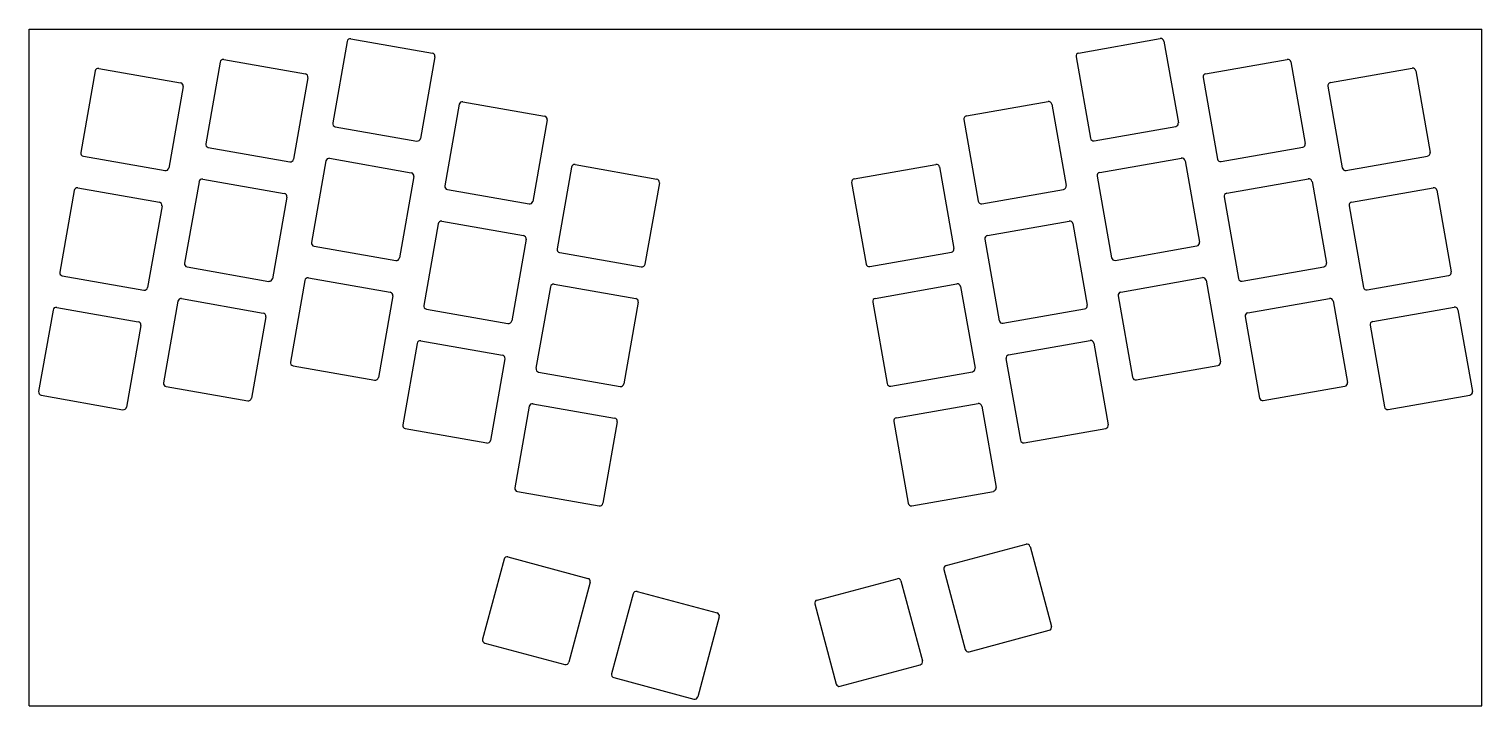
# Model space of a CAD drawing. Header units: millimetres. Extents: x 9 to 237, y -112 to -6.
import ezdxf

# ---------------------------------------------------------------- set-up
doc = ezdxf.new("R2010")
doc.units = ezdxf.units.MM

msp = doc.modelspace()

# ---------------------------------------------------------------- linework, layer by layer
for p, q in [((8.98, -6.22), (236.89, -6.22)), ((8.98, -112.47), (8.98, -6.22)), ((236.89, -112.47), (236.89, -6.22)), ((58.86, -8.16), (56.61, -20.96)), ((59.44, -7.75), (72.25, -10.01)), ((173.63, -9.98), (186.43, -7.72)), ((187.01, -8.12), (189.27, -20.93)), ((39.52, -11.01), (52.33, -13.27)), ((72.65, -10.59), (70.39, -23.39)), ((173.22, -10.56), (175.48, -23.36)), ((193.55, -13.23), (206.35, -10.98)), ((206.93, -11.38), (209.18, -24.19)), ((19.36, -12.8), (17.1, -25.6)), ((19.94, -12.39), (32.74, -14.65)), ((38.94, -11.42), (36.69, -24.22)), ((213.13, -14.62), (225.94, -12.36)), ((226.51, -12.77), (228.77, -25.57)), ((33.14, -15.23), (30.89, -28.03)), ((52.73, -13.85), (50.47, -26.65)), ((193.14, -13.81), (195.4, -26.62)), ((212.73, -15.2), (214.98, -28)), ((76.47, -18.03), (74.21, -30.83)), ((77.05, -17.63), (89.85, -19.88)), ((156.02, -19.85), (168.83, -17.59)), ((169.41, -18), (171.66, -30.8)), ((90.25, -20.46), (88, -33.27)), ((155.62, -20.43), (157.88, -33.23)), ((57.01, -21.54), (69.81, -23.8)), ((176.06, -23.76), (188.86, -21.51)), ((37.09, -24.8), (49.9, -27.05)), ((195.98, -27.02), (208.78, -24.76)), ((17.51, -26.18), (30.31, -28.44)), ((55.56, -26.92), (53.3, -39.72)), ((56.13, -26.51), (68.94, -28.77)), ((176.94, -28.74), (189.74, -26.48)), ((190.32, -26.89), (192.57, -39.69)), ((215.56, -28.4), (228.37, -26.15)), ((69.34, -29.35), (67.09, -42.15)), ((94.07, -27.91), (91.81, -40.71)), ((94.65, -27.5), (107.45, -29.76)), ((138.42, -29.72), (151.22, -27.47)), ((151.8, -27.87), (154.06, -40.68)), ((176.53, -29.32), (178.79, -42.12)), ((16.05, -31.56), (13.79, -44.36)), ((16.63, -31.15), (29.43, -33.41)), ((35.64, -30.18), (33.38, -42.98)), ((36.22, -29.77), (49.02, -32.03)), ((74.61, -31.41), (87.42, -33.67)), ((107.86, -30.34), (105.6, -43.14)), ((138.02, -30.3), (140.27, -43.11)), ((158.46, -33.64), (171.26, -31.38)), ((196.85, -32), (209.66, -29.74)), ((210.24, -30.14), (212.49, -42.95)), ((216.44, -33.38), (229.24, -31.12)), ((229.82, -31.53), (232.08, -44.33)), ((29.84, -33.99), (27.58, -46.79)), ((49.42, -32.61), (47.17, -45.41)), ((196.45, -32.57), (198.71, -45.38)), ((216.04, -33.96), (218.29, -46.76)), ((73.74, -36.39), (86.54, -38.64)), ((159.33, -38.61), (172.13, -36.35)), ((73.16, -36.79), (70.9, -49.59)), ((172.71, -36.76), (174.97, -49.56)), ((53.7, -40.3), (66.51, -42.56)), ((86.95, -39.22), (84.69, -52.03)), ((158.93, -39.19), (161.18, -51.99)), ((179.37, -42.52), (192.17, -40.27)), ((92.22, -41.29), (105.02, -43.55)), ((140.85, -43.51), (153.66, -41.25)), ((14.2, -44.94), (27, -47.2)), ((33.79, -43.56), (46.59, -45.82)), ((52.83, -45.27), (65.63, -47.53)), ((180.24, -47.5), (193.05, -45.24)), ((199.28, -45.78), (212.09, -43.53)), ((218.87, -47.16), (231.67, -44.91)), ((52.25, -45.68), (49.99, -58.48)), ((90.76, -46.67), (88.5, -59.47)), ((91.34, -46.26), (104.14, -48.52)), ((141.73, -48.49), (154.53, -46.23)), ((155.11, -46.63), (157.37, -59.44)), ((193.62, -45.65), (195.88, -58.45)), ((13.32, -49.91), (26.12, -52.17)), ((32.33, -48.94), (30.07, -61.74)), ((32.91, -48.53), (45.71, -50.79)), ((66.03, -48.11), (63.78, -60.91)), ((104.55, -49.1), (102.29, -61.9)), ((141.32, -49.06), (143.58, -61.87)), ((179.84, -48.08), (182.09, -60.88)), ((200.16, -50.76), (212.96, -48.5)), ((213.54, -48.9), (215.8, -61.71)), ((219.75, -52.14), (232.55, -49.88)), ((12.74, -50.32), (10.48, -63.12)), ((46.12, -51.37), (43.86, -64.17)), ((71.31, -50.17), (84.11, -52.43)), ((161.76, -52.4), (174.57, -50.14)), ((199.76, -51.34), (202.01, -64.14)), ((233.13, -50.29), (235.39, -63.09)), ((26.53, -52.75), (24.27, -65.55)), ((219.34, -52.72), (221.6, -65.52)), ((69.85, -55.55), (67.59, -68.36)), ((70.43, -55.15), (83.23, -57.4)), ((162.64, -57.37), (175.44, -55.11)), ((176.02, -55.52), (178.28, -68.32)), ((50.4, -59.06), (63.2, -61.32)), ((83.64, -57.98), (81.38, -70.79)), ((162.23, -57.95), (164.49, -70.75)), ((182.67, -61.28), (195.48, -59.03)), ((88.91, -60.05), (101.71, -62.31)), ((144.16, -62.27), (156.96, -60.02)), ((10.89, -63.7), (23.69, -65.96)), ((30.48, -62.32), (43.28, -64.58)), ((202.59, -64.54), (215.4, -62.29)), ((222.18, -65.93), (234.98, -63.67)), ((87.45, -65.43), (85.2, -78.23)), ((88.03, -65.02), (100.83, -67.28)), ((145.04, -67.25), (157.84, -64.99)), ((158.42, -65.39), (160.68, -78.2)), ((101.24, -67.86), (98.98, -80.66)), ((144.63, -67.83), (146.89, -80.63)), ((68, -68.93), (80.8, -71.19)), ((165.07, -71.16), (177.87, -68.9)), ((85.6, -78.81), (98.4, -81.07)), ((147.47, -81.03), (160.27, -78.78)), ((152.83, -90.43), (165.38, -87.06)), ((166, -87.42), (169.36, -99.97)), ((83.49, -89.43), (80.13, -101.98)), ((84.11, -89.07), (96.66, -92.44)), ((152.47, -91.04), (155.84, -103.6)), ((97.02, -93.05), (93.65, -105.61)), ((132.59, -95.85), (145.14, -92.49)), ((145.76, -92.84), (149.12, -105.4)), ((103.73, -94.85), (100.37, -107.41)), ((104.35, -94.5), (116.9, -97.86)), ((132.23, -96.46), (135.6, -109.02)), ((117.26, -98.47), (113.89, -111.03)), ((156.45, -103.95), (169.01, -100.58)), ((80.48, -102.6), (93.04, -105.96)), ((136.21, -109.37), (148.77, -106.01)), ((100.72, -108.02), (113.28, -111.38)), ((8.98, -112.47), (236.89, -112.47))]:
    msp.add_line(p, q)
for centre, start, end in [((59.36, -8.24), 80, 170), ((186.52, -8.21), 10, 100), ((39.44, -11.5), 80, 170), ((72.16, -10.5), 350, 80), ((173.71, -10.47), 100, 190), ((206.43, -11.47), 10, 100), ((19.85, -12.88), 80, 170), ((52.24, -13.76), 350, 80), ((193.63, -13.73), 100, 190), ((226.02, -12.85), 10, 100), ((32.65, -15.14), 350, 80), ((213.22, -15.11), 100, 190), ((76.96, -18.12), 80, 170), ((168.91, -18.09), 10, 100), ((89.76, -20.38), 350, 80), ((156.11, -20.34), 100, 190), ((57.1, -21.05), 170, 260), ((188.77, -21.01), 280, 10), ((37.18, -24.3), 170, 260), ((69.9, -23.3), 260, 350), ((175.97, -23.27), 190, 280), ((208.69, -24.27), 280, 10), ((17.59, -25.69), 170, 260), ((49.98, -26.56), 260, 350), ((56.05, -27), 80, 170), ((189.82, -26.97), 10, 100), ((195.89, -26.53), 190, 280), ((228.28, -25.65), 280, 10), ((30.39, -27.94), 260, 350), ((68.85, -29.26), 350, 80), ((94.56, -27.99), 80, 170), ((151.31, -27.96), 10, 100), ((177.02, -29.23), 100, 190), ((215.48, -27.91), 190, 280), ((16.54, -31.65), 80, 170), ((36.13, -30.26), 80, 170), ((74.7, -30.92), 170, 260), ((107.36, -30.25), 350, 80), ((138.51, -30.22), 100, 190), ((171.17, -30.89), 280, 10), ((209.74, -30.23), 10, 100), ((229.33, -31.61), 10, 100), ((29.34, -33.9), 350, 80), ((48.93, -32.52), 350, 80), ((87.5, -33.18), 260, 350), ((158.37, -33.15), 190, 280), ((196.94, -32.49), 100, 190), ((216.53, -33.87), 100, 190), ((73.65, -36.88), 80, 170), ((172.22, -36.85), 10, 100), ((86.45, -39.14), 350, 80), ((159.42, -39.1), 100, 190), ((53.79, -39.81), 170, 260), ((92.3, -40.8), 170, 260), ((153.57, -40.76), 280, 10), ((192.08, -39.77), 280, 10), ((33.87, -43.07), 170, 260), ((66.59, -42.06), 260, 350), ((105.11, -43.05), 260, 350), ((140.77, -43.02), 190, 280), ((179.28, -42.03), 190, 280), ((212, -43.03), 280, 10), ((14.28, -44.45), 170, 260), ((46.67, -45.32), 260, 350), ((52.74, -45.77), 80, 170), ((193.13, -45.73), 10, 100), ((199.2, -45.29), 190, 280), ((231.59, -44.41), 280, 10), ((27.09, -46.71), 260, 350), ((65.54, -48.02), 350, 80), ((91.25, -46.75), 80, 170), ((154.62, -46.72), 10, 100), ((180.33, -47.99), 100, 190), ((218.79, -46.67), 190, 280), ((13.23, -50.41), 80, 170), ((32.82, -49.02), 80, 170), ((71.39, -49.68), 170, 260), ((104.06, -49.01), 350, 80), ((141.82, -48.98), 100, 190), ((174.48, -49.65), 280, 10), ((213.05, -48.99), 10, 100), ((232.64, -50.37), 10, 100), ((26.04, -52.66), 350, 80), ((45.62, -51.28), 350, 80), ((84.2, -51.94), 260, 350), ((161.68, -51.91), 190, 280), ((200.25, -51.25), 100, 190), ((219.84, -52.63), 100, 190), ((70.34, -55.64), 80, 170), ((175.53, -55.61), 10, 100), ((50.48, -58.57), 170, 260), ((83.15, -57.9), 350, 80), ((162.73, -57.86), 100, 190), ((195.39, -58.54), 280, 10), ((63.28, -60.83), 260, 350), ((89, -59.56), 170, 260), ((156.88, -59.52), 280, 10), ((182.59, -60.79), 190, 280), ((10.98, -63.21), 170, 260), ((30.56, -61.83), 170, 260), ((101.8, -61.81), 260, 350), ((144.07, -61.78), 190, 280), ((215.31, -61.79), 280, 10), ((234.9, -63.18), 280, 10), ((23.78, -65.47), 260, 350), ((43.37, -64.08), 260, 350), ((87.95, -65.51), 80, 170), ((157.93, -65.48), 10, 100), ((202.51, -64.05), 190, 280), ((222.09, -65.43), 190, 280), ((68.09, -68.44), 170, 260), ((100.75, -67.77), 350, 80), ((145.12, -67.74), 100, 190), ((177.79, -68.41), 280, 10), ((80.89, -70.7), 260, 350), ((164.98, -70.67), 190, 280), ((85.69, -78.32), 170, 260), ((160.18, -78.28), 280, 10), ((98.49, -80.57), 260, 350), ((147.38, -80.54), 190, 280), ((165.51, -87.54), 15, 105), ((83.98, -89.56), 75, 165), ((152.96, -90.91), 105, 195), ((96.53, -92.92), 345, 75), ((145.27, -92.97), 15, 105), ((104.22, -94.98), 75, 165), ((116.77, -98.34), 345, 75), ((132.72, -96.33), 105, 195), ((168.88, -100.1), 285, 15), ((80.61, -102.11), 165, 255), ((156.32, -103.47), 195, 285), ((93.17, -105.48), 255, 345), ((148.64, -105.53), 285, 15), ((100.85, -107.54), 165, 255), ((136.08, -108.89), 195, 285), ((113.41, -110.9), 255, 345)]:
    msp.add_arc(centre, 0.5, start, end)

doc.saveas('drawing.dxf')
